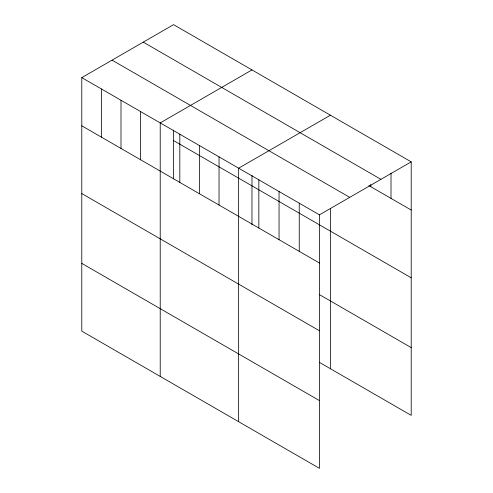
<?xml version="1.0" encoding="UTF-8"?>
<svg xmlns="http://www.w3.org/2000/svg" width="493" height="493" viewBox="0 0 493 493"><rect width="100%" height="100%" fill="white"/><g stroke="black" fill="none" stroke-linecap="round" stroke-linejoin="round"><path stroke-width="0.74" d="M81.789 77.629L319.446 214.837L319.446 468.35L81.789 331.142L81.789 77.629L173.554 24.65L411.211 161.858L411.211 415.371L319.298 362.306M251.978 69.932L160.219 122.911L160.219 376.418M330.409 115.208L238.643 168.187L238.643 421.7M319.446 214.837L411.211 161.858M143.272 42.133L380.929 179.341M368.856 185.59L411.211 210.043M112.071 60.146L349.728 197.354M173.554 140.591L411.211 277.799M81.789 125.814L319.446 263.022M319.298 294.543L411.211 347.614M81.789 193.57L319.446 330.778M81.789 263.385L319.446 400.593M391.011 173.142L391.011 198.377M370.81 184.419L370.81 186.718M330.409 208.564L330.409 368.721M299.245 203.178L299.245 251.356M279.044 191.512L279.044 239.697M258.843 179.853L258.843 228.031M251.978 175.329L251.978 224.907M219.034 156.866L219.034 205.051M199.431 145.546L199.431 193.731M179.822 134.232L179.822 182.41M173.554 130.047L173.554 178.873M140.61 111.591L140.61 159.769M121.001 100.27L121.001 148.455M101.398 88.95L101.398 137.134"/></g></svg>
